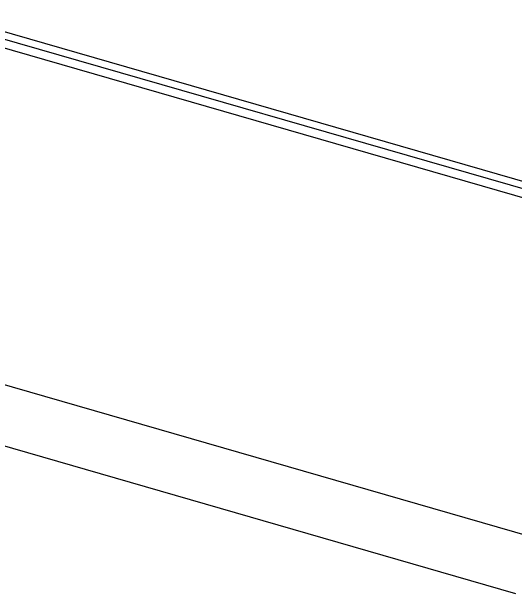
# Model space of a CAD drawing. Header units: millimetres. Extents: x -87 to 25, y -30 to 57.
# Drawn here: x -51.1 to -15.28, y 15.13 to 56.51 of the extents above; entities that cross this region are included whole.
import ezdxf

# ---------------------------------------------------------------- set-up
doc = ezdxf.new("R2010")
doc.units = ezdxf.units.MM
doc.layers.add('MAIN-1', color=7, linetype='Continuous')

msp = doc.modelspace()

# ---------------------------------------------------------------- linework, layer by layer
at = {"layer": 'MAIN-1'}
for p, q in [((7.422, 38.04), (-56.574, 56.514)), ((-57.024, 56.125), (6.972, 37.651)), ((6.972, 37.001), (-57.114, 55.501)), ((-13.778, 19.031), (-77.864, 37.531)), ((-79.364, 33.634), (-15.278, 15.134))]:
    msp.add_line(p, q, dxfattribs=at)

doc.saveas('drawing.dxf')
